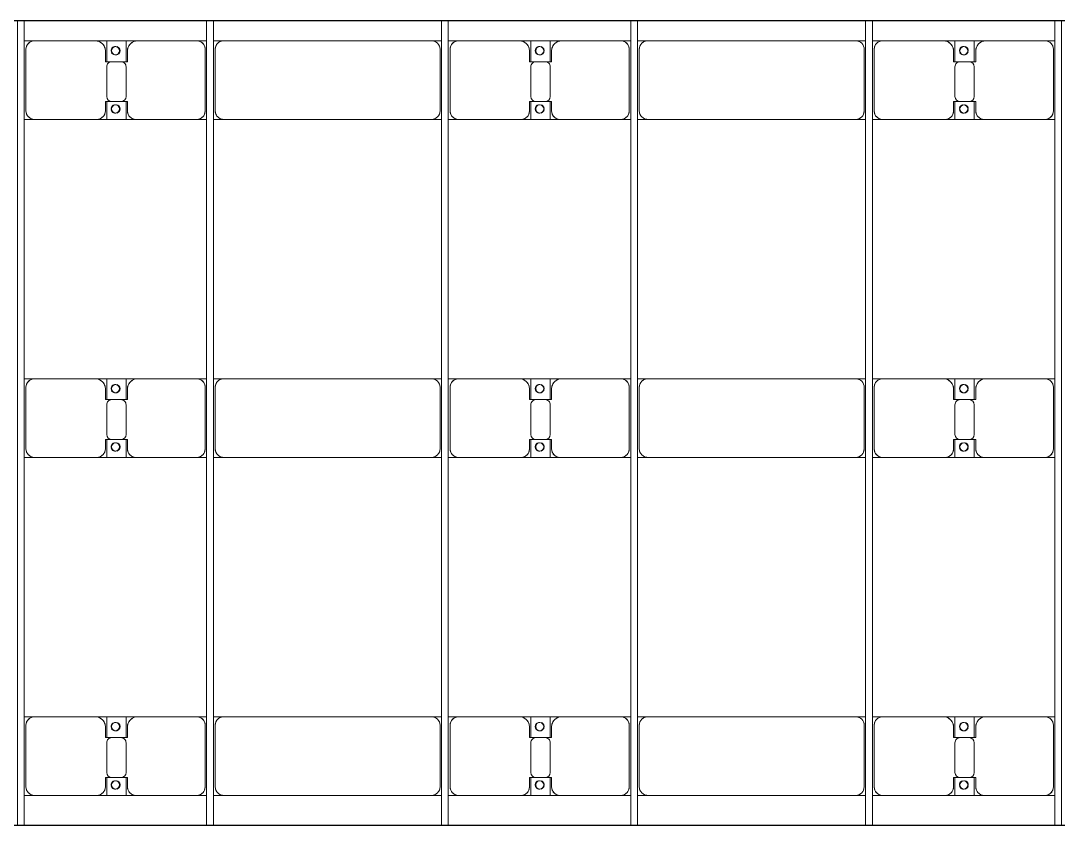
# Model space of a CAD drawing. Header units: millimetres. Extents: x -533732 to -130507, y -117886 to -23954.
# Drawn here: x -450049 to -443909, y -94545 to -89785 of the extents above; entities that cross this region are included whole.
import ezdxf

# ---------------------------------------------------------------- set-up
doc = ezdxf.new("R2010")
doc.units = ezdxf.units.MM
doc.layers.add('A-GENM', color=13, linetype='Continuous', lineweight=9)
doc.layers.add('S-BEAM', color=12, linetype='Continuous', lineweight=9)

# ---------------------------------------------------------------- blocks, each defined once
blk = doc.blocks.new('Dai phao do pin - DẢI PHAO ĐỠ PIN-V85-BỐ TRÍ KHUNG KẾT CẤU BÈ PIN 06')
at = {"layer": 'A-GENM', "color": 7}
for p, q in [((708.9, 241.6), (769.7, 241.6)), ((708.9, 241.6), (769.7, 241.6)), ((719.7, 191.6), (719.7, -173.4)), ((1129.7, 241.6), (769.7, 241.6)), ((1129.7, 241.6), (1312.2, 241.6)), ((1312.2, 241.6), (1129.7, 241.6)), ((1197.8, 241.6), (1380.3, 241.6)), ((1197.8, 116.2), (1197.8, 241.6)), ((1380.3, 241.6), (1197.8, 241.6)), ((1312.2, 241.6), (1312.2, 116.2)), ((1730.3, 241.6), (1380.3, 241.6)), ((1730.3, 241.6), (1788.9, 241.6)), ((1730.3, 241.6), (1788.9, 241.6)), ((1780.3, -173.4), (1780.3, 191.6)), ((1828.9, 241.6), (1889.7, 241.6)), ((1828.9, 241.6), (1889.7, 241.6)), ((1839.7, 191.6), (1839.7, -173.4)), ((3120.3, 241.6), (1889.7, 241.6)), ((3120.3, 241.6), (3178.9, 241.6)), ((3120.3, 241.6), (3178.9, 241.6)), ((3170.3, -173.4), (3170.3, 191.6)), ((3218.9, 241.6), (3279.7, 241.6)), ((3218.9, 241.6), (3279.7, 241.6)), ((3229.7, 191.6), (3229.7, -173.4)), ((3639.7, 241.6), (3279.7, 241.6)), ((3639.7, 241.6), (3822.2, 241.6)), ((3822.2, 241.6), (3639.7, 241.6)), ((3707.8, 241.6), (3890.3, 241.6)), ((3707.8, 116.2), (3707.8, 241.6)), ((3890.3, 241.6), (3707.8, 241.6)), ((3822.2, 241.6), (3822.2, 116.2)), ((4240.3, 241.6), (3890.3, 241.6)), ((4240.3, 241.6), (4298.9, 241.6)), ((4240.3, 241.6), (4298.9, 241.6)), ((4290.3, -173.4), (4290.3, 191.6)), ((4338.9, 241.6), (4399.7, 241.6)), ((4338.9, 241.6), (4399.7, 241.6)), ((4349.7, 191.6), (4349.7, -173.4)), ((5630.3, 241.6), (4399.7, 241.6)), ((5630.3, 241.6), (5688.9, 241.6)), ((5630.3, 241.6), (5688.9, 241.6)), ((5680.3, -173.4), (5680.3, 191.6)), ((5728.9, 241.6), (5789.7, 241.6)), ((5728.9, 241.6), (5789.7, 241.6)), ((5739.7, 191.6), (5739.7, -173.4)), ((6149.7, 241.6), (5789.7, 241.6)), ((6149.7, 241.6), (6332.2, 241.6)), ((6332.2, 241.6), (6149.7, 241.6)), ((6217.8, 241.6), (6400.3, 241.6)), ((6217.8, 116.2), (6217.8, 241.6)), ((6400.3, 241.6), (6217.8, 241.6)), ((6332.2, 241.6), (6332.2, 116.2)), ((6750.3, 241.6), (6400.3, 241.6)), ((6750.3, 241.6), (6808.9, 241.6)), ((6750.3, 241.6), (6808.9, 241.6)), ((6800.3, -173.4), (6800.3, 191.6)), ((1189.7, 118.2), (1189.7, 181.6)), ((1320.3, 181.6), (1320.3, 118.2)), ((3699.7, 118.2), (3699.7, 181.6)), ((3830.3, 181.6), (3830.3, 118.2)), ((6209.7, 118.2), (6209.7, 181.6)), ((6340.3, 181.6), (6340.3, 118.2)), ((1282.2, 118.2), (1189.7, 118.2)), ((1197.8, 88.2), (1197.8, -88.2)), ((1320.3, 118.2), (1227.8, 118.2)), ((1312.2, -88.2), (1312.2, 88.2)), ((3792.2, 118.2), (3699.7, 118.2)), ((3707.8, 88.2), (3707.8, -88.2)), ((3830.3, 118.2), (3737.8, 118.2)), ((3822.2, -88.2), (3822.2, 88.2)), ((6302.2, 118.2), (6209.7, 118.2)), ((6217.8, 88.2), (6217.8, -88.2)), ((6340.3, 118.2), (6247.8, 118.2)), ((6332.2, -88.2), (6332.2, 88.2)), ((1189.7, -173.4), (1189.7, -118.2)), ((1189.7, -118.2), (1282.2, -118.2)), ((1197.8, -223.4), (1197.8, -116.2)), ((1227.8, -118.2), (1320.3, -118.2)), ((1312.2, -116.2), (1312.2, -223.4)), ((1320.3, -118.2), (1320.3, -173.4)), ((3699.7, -173.4), (3699.7, -118.2)), ((3699.7, -118.2), (3792.2, -118.2)), ((3707.8, -223.4), (3707.8, -116.2)), ((3737.8, -118.2), (3830.3, -118.2)), ((3822.2, -116.2), (3822.2, -223.4)), ((3830.3, -118.2), (3830.3, -173.4)), ((6209.7, -173.4), (6209.7, -118.2)), ((6209.7, -118.2), (6302.2, -118.2)), ((6217.8, -223.4), (6217.8, -116.2)), ((6247.8, -118.2), (6340.3, -118.2)), ((6332.2, -116.2), (6332.2, -223.4)), ((6340.3, -118.2), (6340.3, -173.4)), ((769.7, -223.4), (708.9, -223.4)), ((769.7, -223.4), (708.9, -223.4)), ((769.7, -223.4), (1139.7, -223.4)), ((1312.2, -223.4), (1139.7, -223.4)), ((1139.7, -223.4), (1312.2, -223.4)), ((1370.3, -223.4), (1197.8, -223.4)), ((1197.8, -223.4), (1370.3, -223.4)), ((1370.3, -223.4), (1730.3, -223.4)), ((1788.9, -223.4), (1730.3, -223.4)), ((1788.9, -223.4), (1730.3, -223.4)), ((1889.7, -223.4), (1828.9, -223.4)), ((1889.7, -223.4), (1828.9, -223.4)), ((1889.7, -223.4), (3120.3, -223.4)), ((3178.9, -223.4), (3120.3, -223.4)), ((3178.9, -223.4), (3120.3, -223.4)), ((3279.7, -223.4), (3218.9, -223.4)), ((3279.7, -223.4), (3218.9, -223.4)), ((3279.7, -223.4), (3649.7, -223.4)), ((3822.2, -223.4), (3649.7, -223.4)), ((3649.7, -223.4), (3822.2, -223.4)), ((3880.3, -223.4), (3707.8, -223.4)), ((3707.8, -223.4), (3880.3, -223.4)), ((3880.3, -223.4), (4240.3, -223.4)), ((4298.9, -223.4), (4240.3, -223.4)), ((4298.9, -223.4), (4240.3, -223.4)), ((4399.7, -223.4), (4338.9, -223.4)), ((4399.7, -223.4), (4338.9, -223.4)), ((4399.7, -223.4), (5630.3, -223.4)), ((5688.9, -223.4), (5630.3, -223.4)), ((5688.9, -223.4), (5630.3, -223.4)), ((5789.7, -223.4), (5728.9, -223.4)), ((5789.7, -223.4), (5728.9, -223.4)), ((5789.7, -223.4), (6159.7, -223.4)), ((6332.2, -223.4), (6159.7, -223.4)), ((6159.7, -223.4), (6332.2, -223.4)), ((6390.3, -223.4), (6217.8, -223.4)), ((6217.8, -223.4), (6390.3, -223.4)), ((6390.3, -223.4), (6750.3, -223.4)), ((6808.9, -223.4), (6750.3, -223.4)), ((6808.9, -223.4), (6750.3, -223.4))]:
    blk.add_line(p, q, dxfattribs=at)
for centre, radius, start, end in [((769.7, 191.6), 50, 90, 180), ((769.7, 191.6), 50, 105, 180), ((1129.7, 181.6), 60, 360, 90), ((1129.7, 181.6), 60, 360, 60), ((1248.6, 183.2), 25, 0, 180), ((1248.6, 183.2), 25, 360, 165), ((1251.4, 183.2), 25, 0, 180), ((1251.4, 183.2), 25, 90, 180), ((1251.4, 183.2), 25, 15, 75), ((1380.3, 181.6), 60, 90, 180), ((1380.3, 181.6), 60, 120, 180), ((1730.3, 191.6), 50, 360, 90), ((1730.3, 191.6), 50, 360, 75), ((1889.7, 191.6), 50, 90, 180), ((1889.7, 191.6), 50, 150, 180), ((1889.7, 191.6), 50, 105, 135), ((3120.3, 191.6), 50, 360, 90), ((3120.3, 191.6), 50, 60, 90), ((3120.3, 191.6), 50, 15, 30), ((3279.7, 191.6), 50, 90, 180), ((3279.7, 191.6), 50, 105, 180), ((3639.7, 181.6), 60, 360, 90), ((3639.7, 181.6), 60, 360, 60), ((3758.6, 183.2), 25, 0, 180), ((3758.6, 183.2), 25, 360, 165), ((3761.4, 183.2), 25, 0, 180), ((3761.4, 183.2), 25, 90, 180), ((3761.4, 183.2), 25, 15, 75), ((3890.3, 181.6), 60, 90, 180), ((3890.3, 181.6), 60, 120, 180), ((4240.3, 191.6), 50, 360, 90), ((4240.3, 191.6), 50, 360, 75), ((4399.7, 191.6), 50, 90, 180), ((4399.7, 191.6), 50, 165, 180), ((4399.7, 191.6), 50, 105, 135), ((5630.3, 191.6), 50, 360, 90), ((5630.3, 191.6), 50, 60, 90), ((5630.3, 191.6), 50, 15, 30), ((5789.7, 191.6), 50, 90, 180), ((5789.7, 191.6), 50, 105, 180), ((6149.7, 181.6), 60, 360, 90), ((6149.7, 181.6), 60, 360, 60), ((6268.6, 183.2), 25, 0, 180), ((6268.6, 183.2), 25, 0, 165), ((6271.4, 183.2), 25, 0, 180), ((6271.4, 183.2), 25, 90, 180), ((6271.4, 183.2), 25, 15, 75), ((6400.3, 181.6), 60, 90, 180), ((6400.3, 181.6), 60, 120, 180), ((6750.3, 191.6), 50, 0, 90), ((6750.3, 191.6), 50, 0, 75), ((1248.6, 183.2), 25, 180, 0), ((1251.4, 183.2), 25, 180, 0), ((1251.4, 183.2), 25, 180, 300), ((1248.6, 183.2), 25, 210, 360), ((1251.4, 183.2), 25, 330, 345), ((3758.6, 183.2), 25, 180, 0), ((3761.4, 183.2), 25, 180, 0), ((3761.4, 183.2), 25, 180, 300), ((3758.6, 183.2), 25, 210, 360), ((3761.4, 183.2), 25, 330, 345), ((6268.6, 183.2), 25, 180, 0), ((6271.4, 183.2), 25, 180, 0), ((6271.4, 183.2), 25, 180, 300), ((6268.6, 183.2), 25, 210, 0), ((6271.4, 183.2), 25, 330, 345), ((1227.8, 88.2), 30, 90, 180), ((1282.2, 88.2), 30, 360, 90), ((3737.8, 88.2), 30, 90, 180), ((3792.2, 88.2), 30, 360, 90), ((6247.8, 88.2), 30, 90, 180), ((6302.2, 88.2), 30, 0, 90), ((1227.8, -88.2), 30, 180, 270), ((1282.2, -88.2), 30, 270, 360), ((3737.8, -88.2), 30, 180, 270), ((3792.2, -88.2), 30, 270, 360), ((6247.8, -88.2), 30, 180, 270), ((6302.2, -88.2), 30, 270, 0), ((769.7, -173.4), 50, 180, 270), ((769.7, -173.4), 50, 180, 255), ((1139.7, -173.4), 50, 270, 360), ((1139.7, -173.4), 50, 285, 360), ((1248.6, -161.8), 25, 0, 180), ((1248.6, -161.8), 25, 180, 360), ((1248.6, -161.8), 25, 105, 165), ((1248.6, -161.8), 25, 195, 0), ((1251.4, -161.8), 25, 0, 180), ((1251.4, -161.8), 25, 105, 180), ((1251.4, -161.8), 25, 180, 0), ((1251.4, -161.8), 25, 180, 270), ((1248.6, -161.8), 25, 360, 75), ((1251.4, -161.8), 25, 15, 75), ((1251.4, -161.8), 25, 285, 345), ((1370.3, -173.4), 50, 180, 270), ((1370.3, -173.4), 50, 180, 255), ((1730.3, -173.4), 50, 270, 360), ((1730.3, -173.4), 50, 285, 360), ((1889.7, -173.4), 50, 180, 270), ((1889.7, -173.4), 50, 180, 210), ((3120.3, -173.4), 50, 270, 360), ((3120.3, -173.4), 50, 330, 360), ((3279.7, -173.4), 50, 180, 270), ((3279.7, -173.4), 50, 180, 255), ((3649.7, -173.4), 50, 270, 360), ((3649.7, -173.4), 50, 285, 0), ((3758.6, -161.8), 25, 0, 180), ((3758.6, -161.8), 25, 180, 0), ((3758.6, -161.8), 25, 105, 165), ((3758.6, -161.8), 25, 195, 360), ((3761.4, -161.8), 25, 0, 180), ((3761.4, -161.8), 25, 105, 180), ((3761.4, -161.8), 25, 180, 360), ((3761.4, -161.8), 25, 180, 270), ((3758.6, -161.8), 25, 360, 75), ((3761.4, -161.8), 25, 15, 75), ((3761.4, -161.8), 25, 285, 345), ((3880.3, -173.4), 50, 180, 270), ((3880.3, -173.4), 50, 180, 255), ((4240.3, -173.4), 50, 270, 360), ((4240.3, -173.4), 50, 285, 360), ((4399.7, -173.4), 50, 180, 270), ((4399.7, -173.4), 50, 180, 210), ((5630.3, -173.4), 50, 270, 0), ((5630.3, -173.4), 50, 330, 360), ((5789.7, -173.4), 50, 180, 270), ((5789.7, -173.4), 50, 180, 255), ((6159.7, -173.4), 50, 270, 0), ((6159.7, -173.4), 50, 290.12977, 0), ((6268.6, -161.8), 25, 0, 180), ((6268.6, -161.8), 25, 180, 360), ((6268.6, -161.8), 25, 105, 165), ((6268.6, -161.8), 25, 195, 0), ((6271.4, -161.8), 25, 0, 180), ((6271.4, -161.8), 25, 105, 180), ((6271.4, -161.8), 25, 180, 0), ((6271.4, -161.8), 25, 180, 270), ((6268.6, -161.8), 25, 0, 75), ((6271.4, -161.8), 25, 15, 75), ((6271.4, -161.8), 25, 285, 345), ((6390.3, -173.4), 50, 180, 270), ((6390.3, -173.4), 50, 180, 255), ((6750.3, -173.4), 50, 270, 360), ((6750.3, -173.4), 50, 285, 360), ((1889.7, -173.4), 50, 240, 270), ((4399.7, -173.4), 50, 240, 270), ((5630.3, -173.4), 50, 285, 300)]:
    blk.add_arc(centre, radius, start, end, dxfattribs=at)
blk = doc.blocks.new('Dai phao do pin - DẢI PHAO ĐỠ PIN-V87-BỐ TRÍ KHUNG KẾT CẤU BÈ PIN 06')
at = {"layer": 'A-GENM', "color": 7}
for p, q in [((708.9, 241.6), (769.7, 241.6)), ((708.9, 241.6), (769.7, 241.6)), ((719.7, 191.6), (719.7, -173.4)), ((1129.7, 241.6), (769.7, 241.6)), ((1129.7, 241.6), (1312.2, 241.6)), ((1312.2, 241.6), (1129.7, 241.6)), ((1197.8, 241.6), (1380.3, 241.6)), ((1197.8, 116.2), (1197.8, 241.6)), ((1380.3, 241.6), (1197.8, 241.6)), ((1312.2, 241.6), (1312.2, 116.2)), ((1730.3, 241.6), (1380.3, 241.6)), ((1730.3, 241.6), (1788.9, 241.6)), ((1730.3, 241.6), (1788.9, 241.6)), ((1780.3, -173.4), (1780.3, 191.6)), ((1828.9, 241.6), (1889.7, 241.6)), ((1828.9, 241.6), (1889.7, 241.6)), ((1839.7, 191.6), (1839.7, -173.4)), ((3120.3, 241.6), (1889.7, 241.6)), ((3120.3, 241.6), (3178.9, 241.6)), ((3120.3, 241.6), (3178.9, 241.6)), ((3170.3, -173.4), (3170.3, 191.6)), ((3218.9, 241.6), (3279.7, 241.6)), ((3218.9, 241.6), (3279.7, 241.6)), ((3229.7, 191.6), (3229.7, -173.4)), ((3639.7, 241.6), (3279.7, 241.6)), ((3639.7, 241.6), (3822.2, 241.6)), ((3822.2, 241.6), (3639.7, 241.6)), ((3707.8, 241.6), (3890.3, 241.6)), ((3707.8, 116.2), (3707.8, 241.6)), ((3890.3, 241.6), (3707.8, 241.6)), ((3822.2, 241.6), (3822.2, 116.2)), ((4240.3, 241.6), (3890.3, 241.6)), ((4240.3, 241.6), (4298.9, 241.6)), ((4240.3, 241.6), (4298.9, 241.6)), ((4290.3, -173.4), (4290.3, 191.6)), ((4338.9, 241.6), (4399.7, 241.6)), ((4338.9, 241.6), (4399.7, 241.6)), ((4349.7, 191.6), (4349.7, -173.4)), ((5630.3, 241.6), (4399.7, 241.6)), ((5630.3, 241.6), (5688.9, 241.6)), ((5630.3, 241.6), (5688.9, 241.6)), ((5680.3, -173.4), (5680.3, 191.6)), ((5728.9, 241.6), (5789.7, 241.6)), ((5728.9, 241.6), (5789.7, 241.6)), ((5739.7, 191.6), (5739.7, -173.4)), ((6149.7, 241.6), (5789.7, 241.6)), ((6149.7, 241.6), (6332.2, 241.6)), ((6332.2, 241.6), (6149.7, 241.6)), ((6217.8, 241.6), (6400.3, 241.6)), ((6217.8, 116.2), (6217.8, 241.6)), ((6400.3, 241.6), (6217.8, 241.6)), ((6332.2, 241.6), (6332.2, 116.2)), ((6750.3, 241.6), (6400.3, 241.6)), ((6750.3, 241.6), (6808.9, 241.6)), ((6750.3, 241.6), (6808.9, 241.6)), ((6800.3, -173.4), (6800.3, 191.6)), ((1189.7, 118.2), (1189.7, 181.6)), ((1320.3, 181.6), (1320.3, 118.2)), ((3699.7, 118.2), (3699.7, 181.6)), ((3830.3, 181.6), (3830.3, 118.2)), ((6209.7, 118.2), (6209.7, 181.6)), ((6340.3, 181.6), (6340.3, 118.2)), ((1282.2, 118.2), (1189.7, 118.2)), ((1197.8, 88.2), (1197.8, -88.2)), ((1320.3, 118.2), (1227.8, 118.2)), ((1312.2, -88.2), (1312.2, 88.2)), ((3792.2, 118.2), (3699.7, 118.2)), ((3707.8, 88.2), (3707.8, -88.2)), ((3830.3, 118.2), (3737.8, 118.2)), ((3822.2, -88.2), (3822.2, 88.2)), ((6302.2, 118.2), (6209.7, 118.2)), ((6217.8, 88.2), (6217.8, -88.2)), ((6340.3, 118.2), (6247.8, 118.2)), ((6332.2, -88.2), (6332.2, 88.2)), ((1189.7, -173.4), (1189.7, -118.2)), ((1189.7, -118.2), (1282.2, -118.2)), ((1197.8, -223.4), (1197.8, -116.2)), ((1227.8, -118.2), (1320.3, -118.2)), ((1312.2, -116.2), (1312.2, -223.4)), ((1320.3, -118.2), (1320.3, -173.4)), ((3699.7, -173.4), (3699.7, -118.2)), ((3699.7, -118.2), (3792.2, -118.2)), ((3707.8, -223.4), (3707.8, -116.2)), ((3737.8, -118.2), (3830.3, -118.2)), ((3822.2, -116.2), (3822.2, -223.4)), ((3830.3, -118.2), (3830.3, -173.4)), ((6209.7, -173.4), (6209.7, -118.2)), ((6209.7, -118.2), (6302.2, -118.2)), ((6217.8, -223.4), (6217.8, -116.2)), ((6247.8, -118.2), (6340.3, -118.2)), ((6332.2, -116.2), (6332.2, -223.4)), ((6340.3, -118.2), (6340.3, -173.4)), ((769.7, -223.4), (708.9, -223.4)), ((769.7, -223.4), (708.9, -223.4)), ((769.7, -223.4), (1139.7, -223.4)), ((1312.2, -223.4), (1139.7, -223.4)), ((1139.7, -223.4), (1312.2, -223.4)), ((1370.3, -223.4), (1197.8, -223.4)), ((1197.8, -223.4), (1370.3, -223.4)), ((1370.3, -223.4), (1730.3, -223.4)), ((1788.9, -223.4), (1730.3, -223.4)), ((1788.9, -223.4), (1730.3, -223.4)), ((1889.7, -223.4), (1828.9, -223.4)), ((1889.7, -223.4), (1828.9, -223.4)), ((1889.7, -223.4), (3120.3, -223.4)), ((3178.9, -223.4), (3120.3, -223.4)), ((3178.9, -223.4), (3120.3, -223.4)), ((3279.7, -223.4), (3218.9, -223.4)), ((3279.7, -223.4), (3218.9, -223.4)), ((3279.7, -223.4), (3649.7, -223.4)), ((3822.2, -223.4), (3649.7, -223.4)), ((3649.7, -223.4), (3822.2, -223.4)), ((3880.3, -223.4), (3707.8, -223.4)), ((3707.8, -223.4), (3880.3, -223.4)), ((3880.3, -223.4), (4240.3, -223.4)), ((4298.9, -223.4), (4240.3, -223.4)), ((4298.9, -223.4), (4240.3, -223.4)), ((4399.7, -223.4), (4338.9, -223.4)), ((4399.7, -223.4), (4338.9, -223.4)), ((4399.7, -223.4), (5630.3, -223.4)), ((5688.9, -223.4), (5630.3, -223.4)), ((5688.9, -223.4), (5630.3, -223.4)), ((5789.7, -223.4), (5728.9, -223.4)), ((5789.7, -223.4), (5728.9, -223.4)), ((5789.7, -223.4), (6159.7, -223.4)), ((6332.2, -223.4), (6159.7, -223.4)), ((6159.7, -223.4), (6332.2, -223.4)), ((6390.3, -223.4), (6217.8, -223.4)), ((6217.8, -223.4), (6390.3, -223.4)), ((6390.3, -223.4), (6750.3, -223.4)), ((6808.9, -223.4), (6750.3, -223.4)), ((6808.9, -223.4), (6750.3, -223.4))]:
    blk.add_line(p, q, dxfattribs=at)
for centre, radius, start, end in [((769.7, 191.6), 50, 90, 180), ((769.7, 191.6), 50, 105, 180), ((1129.7, 181.6), 60, 360, 90), ((1129.7, 181.6), 60, 360, 60), ((1248.6, 183.2), 25, 0, 180), ((1248.6, 183.2), 25, 360, 165), ((1251.4, 183.2), 25, 0, 180), ((1251.4, 183.2), 25, 90, 180), ((1251.4, 183.2), 25, 15, 75), ((1380.3, 181.6), 60, 90, 180), ((1380.3, 181.6), 60, 120, 180), ((1730.3, 191.6), 50, 360, 90), ((1730.3, 191.6), 50, 360, 75), ((1889.7, 191.6), 50, 90, 180), ((1889.7, 191.6), 50, 150, 180), ((1889.7, 191.6), 50, 105, 135), ((3120.3, 191.6), 50, 360, 90), ((3120.3, 191.6), 50, 60, 90), ((3120.3, 191.6), 50, 15, 30), ((3279.7, 191.6), 50, 90, 180), ((3279.7, 191.6), 50, 105, 180), ((3639.7, 181.6), 60, 360, 90), ((3639.7, 181.6), 60, 360, 60), ((3758.6, 183.2), 25, 0, 180), ((3758.6, 183.2), 25, 360, 165), ((3761.4, 183.2), 25, 0, 180), ((3761.4, 183.2), 25, 90, 180), ((3761.4, 183.2), 25, 15, 75), ((3890.3, 181.6), 60, 90, 180), ((3890.3, 181.6), 60, 120, 180), ((4240.3, 191.6), 50, 360, 90), ((4240.3, 191.6), 50, 360, 75), ((4399.7, 191.6), 50, 90, 180), ((4399.7, 191.6), 50, 165, 180), ((4399.7, 191.6), 50, 105, 135), ((5630.3, 191.6), 50, 360, 90), ((5630.3, 191.6), 50, 60, 90), ((5630.3, 191.6), 50, 15, 30), ((5789.7, 191.6), 50, 90, 180), ((5789.7, 191.6), 50, 105, 180), ((6149.7, 181.6), 60, 360, 90), ((6149.7, 181.6), 60, 360, 60), ((6268.6, 183.2), 25, 0, 180), ((6268.6, 183.2), 25, 0, 165), ((6271.4, 183.2), 25, 0, 180), ((6271.4, 183.2), 25, 90, 180), ((6271.4, 183.2), 25, 15, 75), ((6400.3, 181.6), 60, 90, 180), ((6400.3, 181.6), 60, 120, 180), ((6750.3, 191.6), 50, 0, 90), ((6750.3, 191.6), 50, 0, 75), ((1248.6, 183.2), 25, 180, 0), ((1251.4, 183.2), 25, 180, 0), ((1251.4, 183.2), 25, 180, 300), ((1248.6, 183.2), 25, 210, 360), ((1251.4, 183.2), 25, 330, 345), ((3758.6, 183.2), 25, 180, 0), ((3761.4, 183.2), 25, 180, 0), ((3761.4, 183.2), 25, 180, 300), ((3758.6, 183.2), 25, 210, 360), ((3761.4, 183.2), 25, 330, 345), ((6268.6, 183.2), 25, 180, 0), ((6271.4, 183.2), 25, 180, 0), ((6271.4, 183.2), 25, 180, 300), ((6268.6, 183.2), 25, 210, 0), ((6271.4, 183.2), 25, 330, 345), ((1227.8, 88.2), 30, 90, 180), ((1282.2, 88.2), 30, 360, 90), ((3737.8, 88.2), 30, 90, 180), ((3792.2, 88.2), 30, 360, 90), ((6247.8, 88.2), 30, 90, 180), ((6302.2, 88.2), 30, 0, 90), ((1227.8, -88.2), 30, 180, 270), ((1282.2, -88.2), 30, 270, 360), ((3737.8, -88.2), 30, 180, 270), ((3792.2, -88.2), 30, 270, 360), ((6247.8, -88.2), 30, 180, 270), ((6302.2, -88.2), 30, 270, 0), ((769.7, -173.4), 50, 180, 270), ((769.7, -173.4), 50, 180, 255), ((1139.7, -173.4), 50, 270, 360), ((1139.7, -173.4), 50, 285, 360), ((1248.6, -161.8), 25, 0, 180), ((1248.6, -161.8), 25, 180, 360), ((1248.6, -161.8), 25, 105, 165), ((1248.6, -161.8), 25, 195, 0), ((1251.4, -161.8), 25, 0, 180), ((1251.4, -161.8), 25, 105, 180), ((1251.4, -161.8), 25, 180, 0), ((1251.4, -161.8), 25, 180, 270), ((1248.6, -161.8), 25, 360, 75), ((1251.4, -161.8), 25, 15, 75), ((1251.4, -161.8), 25, 285, 345), ((1370.3, -173.4), 50, 180, 270), ((1370.3, -173.4), 50, 180, 255), ((1730.3, -173.4), 50, 270, 360), ((1730.3, -173.4), 50, 285, 360), ((1889.7, -173.4), 50, 180, 270), ((1889.7, -173.4), 50, 180, 210), ((3120.3, -173.4), 50, 270, 360), ((3120.3, -173.4), 50, 330, 360), ((3279.7, -173.4), 50, 180, 270), ((3279.7, -173.4), 50, 180, 255), ((3649.7, -173.4), 50, 270, 360), ((3649.7, -173.4), 50, 285, 0), ((3758.6, -161.8), 25, 0, 180), ((3758.6, -161.8), 25, 180, 0), ((3758.6, -161.8), 25, 105, 165), ((3758.6, -161.8), 25, 195, 360), ((3761.4, -161.8), 25, 0, 180), ((3761.4, -161.8), 25, 105, 180), ((3761.4, -161.8), 25, 180, 360), ((3761.4, -161.8), 25, 180, 270), ((3758.6, -161.8), 25, 360, 75), ((3761.4, -161.8), 25, 15, 75), ((3761.4, -161.8), 25, 285, 345), ((3880.3, -173.4), 50, 180, 270), ((3880.3, -173.4), 50, 180, 255), ((4240.3, -173.4), 50, 270, 360), ((4240.3, -173.4), 50, 285, 360), ((4399.7, -173.4), 50, 180, 270), ((4399.7, -173.4), 50, 180, 210), ((5630.3, -173.4), 50, 270, 0), ((5630.3, -173.4), 50, 330, 360), ((5789.7, -173.4), 50, 180, 270), ((5789.7, -173.4), 50, 180, 255), ((6159.7, -173.4), 50, 270, 0), ((6159.7, -173.4), 50, 290.14025, 0), ((6268.6, -161.8), 25, 0, 180), ((6268.6, -161.8), 25, 180, 360), ((6268.6, -161.8), 25, 105, 165), ((6268.6, -161.8), 25, 195, 0), ((6271.4, -161.8), 25, 0, 180), ((6271.4, -161.8), 25, 105, 180), ((6271.4, -161.8), 25, 180, 0), ((6271.4, -161.8), 25, 180, 270), ((6268.6, -161.8), 25, 0, 75), ((6271.4, -161.8), 25, 15, 75), ((6271.4, -161.8), 25, 285, 345), ((6390.3, -173.4), 50, 180, 270), ((6390.3, -173.4), 50, 180, 255), ((6750.3, -173.4), 50, 270, 360), ((6750.3, -173.4), 50, 285, 360), ((1889.7, -173.4), 50, 240, 270), ((4399.7, -173.4), 50, 240, 270), ((5630.3, -173.4), 50, 285, 300)]:
    blk.add_arc(centre, radius, start, end, dxfattribs=at)
blk = doc.blocks.new('Dai phao do pin - DẢI PHAO ĐỠ PIN-V89-BỐ TRÍ KHUNG KẾT CẤU BÈ PIN 06')
at = {"layer": 'A-GENM', "color": 7}
for p, q in [((708.9, 241.6), (769.7, 241.6)), ((708.9, 241.6), (769.7, 241.6)), ((719.7, 191.6), (719.7, -173.4)), ((1129.7, 241.6), (769.7, 241.6)), ((1129.7, 241.6), (1312.2, 241.6)), ((1312.2, 241.6), (1129.7, 241.6)), ((1197.8, 241.6), (1380.3, 241.6)), ((1197.8, 116.2), (1197.8, 241.6)), ((1380.3, 241.6), (1197.8, 241.6)), ((1312.2, 241.6), (1312.2, 116.2)), ((1730.3, 241.6), (1380.3, 241.6)), ((1730.3, 241.6), (1788.9, 241.6)), ((1730.3, 241.6), (1788.9, 241.6)), ((1780.3, -173.4), (1780.3, 191.6)), ((1828.9, 241.6), (1889.7, 241.6)), ((1828.9, 241.6), (1889.7, 241.6)), ((1839.7, 191.6), (1839.7, -173.4)), ((3120.3, 241.6), (1889.7, 241.6)), ((3120.3, 241.6), (3178.9, 241.6)), ((3120.3, 241.6), (3178.9, 241.6)), ((3170.3, -173.4), (3170.3, 191.6)), ((3218.9, 241.6), (3279.7, 241.6)), ((3218.9, 241.6), (3279.7, 241.6)), ((3229.7, 191.6), (3229.7, -173.4)), ((3639.7, 241.6), (3279.7, 241.6)), ((3639.7, 241.6), (3822.2, 241.6)), ((3822.2, 241.6), (3639.7, 241.6)), ((3707.8, 241.6), (3890.3, 241.6)), ((3707.8, 116.2), (3707.8, 241.6)), ((3890.3, 241.6), (3707.8, 241.6)), ((3822.2, 241.6), (3822.2, 116.2)), ((4240.3, 241.6), (3890.3, 241.6)), ((4240.3, 241.6), (4298.9, 241.6)), ((4240.3, 241.6), (4298.9, 241.6)), ((4290.3, -173.4), (4290.3, 191.6)), ((4338.9, 241.6), (4399.7, 241.6)), ((4338.9, 241.6), (4399.7, 241.6)), ((4349.7, 191.6), (4349.7, -173.4)), ((5630.3, 241.6), (4399.7, 241.6)), ((5630.3, 241.6), (5688.9, 241.6)), ((5630.3, 241.6), (5688.9, 241.6)), ((5680.3, -173.4), (5680.3, 191.6)), ((5728.9, 241.6), (5789.7, 241.6)), ((5728.9, 241.6), (5789.7, 241.6)), ((5739.7, 191.6), (5739.7, -173.4)), ((6149.7, 241.6), (5789.7, 241.6)), ((6149.7, 241.6), (6332.2, 241.6)), ((6332.2, 241.6), (6149.7, 241.6)), ((6217.8, 241.6), (6400.3, 241.6)), ((6217.8, 116.2), (6217.8, 241.6)), ((6400.3, 241.6), (6217.8, 241.6)), ((6332.2, 241.6), (6332.2, 116.2)), ((6750.3, 241.6), (6400.3, 241.6)), ((6750.3, 241.6), (6808.9, 241.6)), ((6750.3, 241.6), (6808.9, 241.6)), ((6800.3, -173.4), (6800.3, 191.6)), ((1189.7, 118.2), (1189.7, 181.6)), ((1320.3, 181.6), (1320.3, 118.2)), ((3699.7, 118.2), (3699.7, 181.6)), ((3830.3, 181.6), (3830.3, 118.2)), ((6209.7, 118.2), (6209.7, 181.6)), ((6340.3, 181.6), (6340.3, 118.2)), ((1282.2, 118.2), (1189.7, 118.2)), ((1197.8, 88.2), (1197.8, -88.2)), ((1320.3, 118.2), (1227.8, 118.2)), ((1312.2, -88.2), (1312.2, 88.2)), ((3792.2, 118.2), (3699.7, 118.2)), ((3707.8, 88.2), (3707.8, -88.2)), ((3830.3, 118.2), (3737.8, 118.2)), ((3822.2, -88.2), (3822.2, 88.2)), ((6302.2, 118.2), (6209.7, 118.2)), ((6217.8, 88.2), (6217.8, -88.2)), ((6340.3, 118.2), (6247.8, 118.2)), ((6332.2, -88.2), (6332.2, 88.2)), ((1189.7, -173.4), (1189.7, -118.2)), ((1189.7, -118.2), (1282.2, -118.2)), ((1197.8, -223.4), (1197.8, -116.2)), ((1227.8, -118.2), (1320.3, -118.2)), ((1312.2, -116.2), (1312.2, -223.4)), ((1320.3, -118.2), (1320.3, -173.4)), ((3699.7, -173.4), (3699.7, -118.2)), ((3699.7, -118.2), (3792.2, -118.2)), ((3707.8, -223.4), (3707.8, -116.2)), ((3737.8, -118.2), (3830.3, -118.2)), ((3822.2, -116.2), (3822.2, -223.4)), ((3830.3, -118.2), (3830.3, -173.4)), ((6209.7, -173.4), (6209.7, -118.2)), ((6209.7, -118.2), (6302.2, -118.2)), ((6217.8, -223.4), (6217.8, -116.2)), ((6247.8, -118.2), (6340.3, -118.2)), ((6332.2, -116.2), (6332.2, -223.4)), ((6340.3, -118.2), (6340.3, -173.4)), ((769.7, -223.4), (708.9, -223.4)), ((769.7, -223.4), (708.9, -223.4)), ((769.7, -223.4), (1139.7, -223.4)), ((1312.2, -223.4), (1139.7, -223.4)), ((1139.7, -223.4), (1312.2, -223.4)), ((1370.3, -223.4), (1197.8, -223.4)), ((1197.8, -223.4), (1370.3, -223.4)), ((1370.3, -223.4), (1730.3, -223.4)), ((1788.9, -223.4), (1730.3, -223.4)), ((1788.9, -223.4), (1730.3, -223.4)), ((1889.7, -223.4), (1828.9, -223.4)), ((1889.7, -223.4), (1828.9, -223.4)), ((1889.7, -223.4), (3120.3, -223.4)), ((3178.9, -223.4), (3120.3, -223.4)), ((3178.9, -223.4), (3120.3, -223.4)), ((3279.7, -223.4), (3218.9, -223.4)), ((3279.7, -223.4), (3218.9, -223.4)), ((3279.7, -223.4), (3649.7, -223.4)), ((3822.2, -223.4), (3649.7, -223.4)), ((3649.7, -223.4), (3822.2, -223.4)), ((3880.3, -223.4), (3707.8, -223.4)), ((3707.8, -223.4), (3880.3, -223.4)), ((3880.3, -223.4), (4240.3, -223.4)), ((4298.9, -223.4), (4240.3, -223.4)), ((4298.9, -223.4), (4240.3, -223.4)), ((4399.7, -223.4), (4338.9, -223.4)), ((4399.7, -223.4), (4338.9, -223.4)), ((4399.7, -223.4), (5630.3, -223.4)), ((5688.9, -223.4), (5630.3, -223.4)), ((5688.9, -223.4), (5630.3, -223.4)), ((5789.7, -223.4), (5728.9, -223.4)), ((5789.7, -223.4), (5728.9, -223.4)), ((5789.7, -223.4), (6159.7, -223.4)), ((6332.2, -223.4), (6159.7, -223.4)), ((6159.7, -223.4), (6332.2, -223.4)), ((6390.3, -223.4), (6217.8, -223.4)), ((6217.8, -223.4), (6390.3, -223.4)), ((6390.3, -223.4), (6750.3, -223.4)), ((6808.9, -223.4), (6750.3, -223.4)), ((6808.9, -223.4), (6750.3, -223.4))]:
    blk.add_line(p, q, dxfattribs=at)
for centre, radius, start, end in [((769.7, 191.6), 50, 90, 180), ((769.7, 191.6), 50, 105, 180), ((1129.7, 181.6), 60, 360, 90), ((1129.7, 181.6), 60, 360, 60), ((1248.6, 183.2), 25, 0, 180), ((1248.6, 183.2), 25, 360, 165), ((1251.4, 183.2), 25, 0, 180), ((1251.4, 183.2), 25, 90, 180), ((1251.4, 183.2), 25, 15, 75), ((1380.3, 181.6), 60, 90, 180), ((1380.3, 181.6), 60, 120, 180), ((1730.3, 191.6), 50, 360, 90), ((1730.3, 191.6), 50, 360, 75), ((1889.7, 191.6), 50, 90, 180), ((1889.7, 191.6), 50, 150, 180), ((1889.7, 191.6), 50, 105, 135), ((3120.3, 191.6), 50, 360, 90), ((3120.3, 191.6), 50, 60, 90), ((3120.3, 191.6), 50, 15, 30), ((3279.7, 191.6), 50, 90, 180), ((3279.7, 191.6), 50, 105, 180), ((3639.7, 181.6), 60, 360, 90), ((3639.7, 181.6), 60, 360, 60), ((3758.6, 183.2), 25, 0, 180), ((3758.6, 183.2), 25, 360, 165), ((3761.4, 183.2), 25, 0, 180), ((3761.4, 183.2), 25, 90, 180), ((3761.4, 183.2), 25, 15, 75), ((3890.3, 181.6), 60, 90, 180), ((3890.3, 181.6), 60, 120, 180), ((4240.3, 191.6), 50, 360, 90), ((4240.3, 191.6), 50, 360, 75), ((4399.7, 191.6), 50, 90, 180), ((4399.7, 191.6), 50, 165, 180), ((4399.7, 191.6), 50, 105, 135), ((5630.3, 191.6), 50, 360, 90), ((5630.3, 191.6), 50, 60, 90), ((5630.3, 191.6), 50, 15, 30), ((5789.7, 191.6), 50, 90, 180), ((5789.7, 191.6), 50, 105, 180), ((6149.7, 181.6), 60, 360, 90), ((6149.7, 181.6), 60, 360, 60), ((6268.6, 183.2), 25, 0, 180), ((6268.6, 183.2), 25, 0, 165), ((6271.4, 183.2), 25, 0, 180), ((6271.4, 183.2), 25, 90, 180), ((6271.4, 183.2), 25, 15, 75), ((6400.3, 181.6), 60, 90, 180), ((6400.3, 181.6), 60, 120, 180), ((6750.3, 191.6), 50, 0, 90), ((6750.3, 191.6), 50, 0, 75), ((1248.6, 183.2), 25, 180, 0), ((1251.4, 183.2), 25, 180, 0), ((1251.4, 183.2), 25, 180, 300), ((1248.6, 183.2), 25, 210, 360), ((1251.4, 183.2), 25, 330, 345), ((3758.6, 183.2), 25, 180, 0), ((3761.4, 183.2), 25, 180, 0), ((3761.4, 183.2), 25, 180, 300), ((3758.6, 183.2), 25, 210, 360), ((3761.4, 183.2), 25, 330, 345), ((6268.6, 183.2), 25, 180, 0), ((6271.4, 183.2), 25, 180, 0), ((6271.4, 183.2), 25, 180, 300), ((6268.6, 183.2), 25, 210, 0), ((6271.4, 183.2), 25, 330, 345), ((1227.8, 88.2), 30, 90, 180), ((1282.2, 88.2), 30, 360, 90), ((3737.8, 88.2), 30, 90, 180), ((3792.2, 88.2), 30, 360, 90), ((6247.8, 88.2), 30, 90, 180), ((6302.2, 88.2), 30, 0, 90), ((1227.8, -88.2), 30, 180, 270), ((1282.2, -88.2), 30, 270, 360), ((3737.8, -88.2), 30, 180, 270), ((3792.2, -88.2), 30, 270, 360), ((6247.8, -88.2), 30, 180, 270), ((6302.2, -88.2), 30, 270, 0), ((769.7, -173.4), 50, 180, 270), ((769.7, -173.4), 50, 180, 255), ((1139.7, -173.4), 50, 270, 360), ((1139.7, -173.4), 50, 285, 360), ((1248.6, -161.8), 25, 0, 180), ((1248.6, -161.8), 25, 180, 360), ((1248.6, -161.8), 25, 105, 165), ((1248.6, -161.8), 25, 195, 0), ((1251.4, -161.8), 25, 0, 180), ((1251.4, -161.8), 25, 105, 180), ((1251.4, -161.8), 25, 180, 0), ((1251.4, -161.8), 25, 180, 270), ((1248.6, -161.8), 25, 360, 75), ((1251.4, -161.8), 25, 15, 75), ((1251.4, -161.8), 25, 285, 345), ((1370.3, -173.4), 50, 180, 270), ((1370.3, -173.4), 50, 180, 255), ((1730.3, -173.4), 50, 270, 360), ((1730.3, -173.4), 50, 285, 360), ((1889.7, -173.4), 50, 180, 270), ((3120.3, -173.4), 50, 270, 360), ((3279.7, -173.4), 50, 180, 270), ((3279.7, -173.4), 50, 180, 255), ((3649.7, -173.4), 50, 270, 360), ((3649.7, -173.4), 50, 285, 0), ((3758.6, -161.8), 25, 0, 180), ((3758.6, -161.8), 25, 180, 0), ((3758.6, -161.8), 25, 105, 165), ((3758.6, -161.8), 25, 195, 360), ((3761.4, -161.8), 25, 0, 180), ((3761.4, -161.8), 25, 105, 180), ((3761.4, -161.8), 25, 180, 360), ((3761.4, -161.8), 25, 180, 270), ((3758.6, -161.8), 25, 360, 75), ((3761.4, -161.8), 25, 15, 75), ((3761.4, -161.8), 25, 285, 345), ((3880.3, -173.4), 50, 180, 270), ((3880.3, -173.4), 50, 180, 255), ((4240.3, -173.4), 50, 270, 360), ((4240.3, -173.4), 50, 285, 360), ((4399.7, -173.4), 50, 180, 270), ((5630.3, -173.4), 50, 270, 0), ((5789.7, -173.4), 50, 180, 270), ((5789.7, -173.4), 50, 180, 255), ((6159.7, -173.4), 50, 270, 0), ((6159.7, -173.4), 50, 285, 0), ((6268.6, -161.8), 25, 0, 180), ((6268.6, -161.8), 25, 180, 360), ((6268.6, -161.8), 25, 105, 165), ((6268.6, -161.8), 25, 195, 0), ((6271.4, -161.8), 25, 0, 180), ((6271.4, -161.8), 25, 105, 180), ((6271.4, -161.8), 25, 180, 0), ((6271.4, -161.8), 25, 180, 270), ((6268.6, -161.8), 25, 0, 75), ((6271.4, -161.8), 25, 15, 75), ((6271.4, -161.8), 25, 285, 345), ((6390.3, -173.4), 50, 180, 270), ((6390.3, -173.4), 50, 180, 255), ((6750.3, -173.4), 50, 270, 360), ((6750.3, -173.4), 50, 285, 360), ((1889.7, -173.4), 50, 195, 210), ((1889.7, -173.4), 50, 240, 270), ((3120.3, -173.4), 50, 330, 345), ((4399.7, -173.4), 50, 195, 210), ((4399.7, -173.4), 50, 240, 270), ((5630.3, -173.4), 50, 285, 300), ((5630.3, -173.4), 50, 330, 345)]:
    blk.add_arc(centre, radius, start, end, dxfattribs=at)
blk = doc.blocks.new('Dầm C52 - Dầm C52-V31-BỐ TRÍ KHUNG KẾT CẤU BÈ PIN 06')
at = {"layer": 'S-BEAM', "color": 1}
for p, q in [((-23413.3, 20), (-18653.3, 20)), ((-18653.3, -20), (-23413.3, -20))]:
    blk.add_line(p, q, dxfattribs=at)
blk = doc.blocks.new('Dầm C52 - Hộp 40x60-19816-BỐ TRÍ KHUNG KẾT CẤU BÈ PIN 06')
at = {"layer": 'S-BEAM', "color": 3, "lineweight": 25}
blk.add_line((145891.1, -20), (-145891.1, -20), dxfattribs=at)
blk = doc.blocks.new('Dầm C52 - Hộp 40x60-V106-BỐ TRÍ KHUNG KẾT CẤU BÈ PIN 06')
at = {"layer": 'S-BEAM', "color": 3, "lineweight": 25}
blk.add_line((-145891.1, 20), (-636.8, 20), dxfattribs=at)
blk = doc.blocks.new('HOBANMONG_BEPIN 6_rvt-1-BỐ TRÍ KHUNG KẾT CẤU BÈ PIN 06')
at = {"layer": 'A-GENM', "color": 3, "lineweight": 25, "rotation": 359.9997586099392}
for name, p in [('Dai phao do pin - DẢI PHAO ĐỠ PIN-V85-BỐ TRÍ KHUNG KẾT CẤU BÈ PIN 06', (-450737.8, -90145.2)), ('Dai phao do pin - DẢI PHAO ĐỠ PIN-V87-BỐ TRÍ KHUNG KẾT CẤU BÈ PIN 06', (-450737.8, -92145.2)), ('Dai phao do pin - DẢI PHAO ĐỠ PIN-V89-BỐ TRÍ KHUNG KẾT CẤU BÈ PIN 06', (-450737.8, -94145.2))]:
    blk.add_blockref(name, p, dxfattribs=at)
at = {"layer": 'S-BEAM', "color": 3, "lineweight": 25}
for name, p, rotation in [('Dầm C52 - Dầm C52-V31-BỐ TRÍ KHUNG KẾT CẤU BÈ PIN 06', (-450048.8, -71131.9), 89.99975860989275), ('Dầm C52 - Dầm C52-V31-BỐ TRÍ KHUNG KẾT CẤU BÈ PIN 06', (-448928.8, -71131.9), 89.99975860989275), ('Dầm C52 - Dầm C52-V31-BỐ TRÍ KHUNG KẾT CẤU BÈ PIN 06', (-447538.8, -71131.9), 89.99975860989275), ('Dầm C52 - Dầm C52-V31-BỐ TRÍ KHUNG KẾT CẤU BÈ PIN 06', (-446418.8, -71131.9), 89.99975860989275), ('Dầm C52 - Dầm C52-V31-BỐ TRÍ KHUNG KẾT CẤU BÈ PIN 06', (-445028.8, -71131.9), 89.99975860989275), ('Dầm C52 - Dầm C52-V31-BỐ TRÍ KHUNG KẾT CẤU BÈ PIN 06', (-443908.8, -71131.9), 89.99975860989275), ('Dầm C52 - Hộp 40x60-19816-BỐ TRÍ KHUNG KẾT CẤU BÈ PIN 06', (-380340, -89765.5), 359.9997586099392), ('Dầm C52 - Hộp 40x60-V106-BỐ TRÍ KHUNG KẾT CẤU BÈ PIN 06', (-380340, -94565.5), 359.9997586099392)]:
    blk.add_blockref(name, p, dxfattribs=dict(at, rotation=rotation))

msp = doc.modelspace()

# ---------------------------------------------------------------- block references
at = {"lineweight": 5}
msp.add_blockref('HOBANMONG_BEPIN 6_rvt-1-BỐ TRÍ KHUNG KẾT CẤU BÈ PIN 06', (0, 0), dxfattribs=at)

doc.saveas('drawing.dxf')
